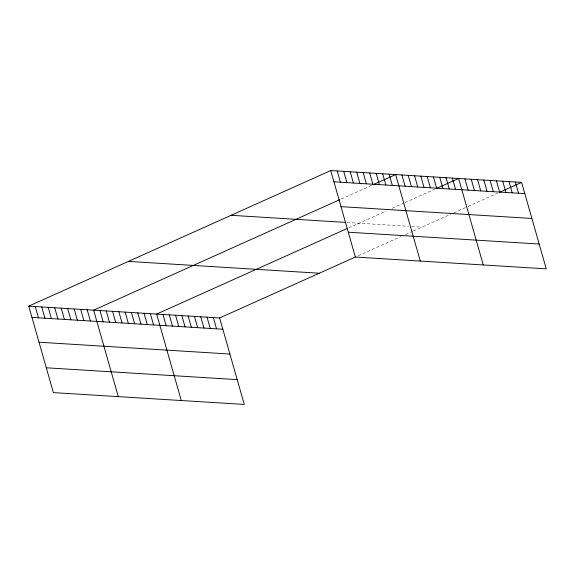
<?xml version="1.0" encoding="UTF-8"?>
<svg xmlns="http://www.w3.org/2000/svg" width="575" height="575" viewBox="0 0 575 575"><rect width="100%" height="100%" fill="white"/><g stroke="black" fill="none" stroke-linecap="round" stroke-linejoin="round"><path stroke-width="0.43" stroke-dasharray="2.88 2.16" d="M341.277 198.986L371.479 185.43M348.86 227.765L386.148 211.025M392.193 208.315L404.268 202.889M405.023 202.551L435.225 188.995M358.182 255.767L400.962 236.555M405.627 234.463L412.627 231.322M413.411 230.97L450.649 214.252M453.675 212.894L467.259 206.792M468.014 206.454L497.461 193.236M347.163 222.496L408.581 226.298M411.729 226.493L421.964 227.132"/><path stroke-width="0.86" d="M28.75 306.144L219.636 317.968L244.267 404.441L53.382 392.61L28.75 306.144L330.733 170.559L521.618 182.39L546.25 268.856L355.364 257.032L330.733 170.559M339.768 199.662L93.653 310.162L118.285 396.635M373.743 184.41L395.636 174.584L420.268 261.05M347.307 228.462L156.644 314.065L181.276 400.538M436.734 188.312L458.627 178.487L483.259 264.953M219.636 317.968L355.846 256.817M499.725 192.215L521.618 182.39M333.938 181.815L524.824 193.646M341.011 206.641L531.897 218.464M231.078 215.302L345.589 222.396M348.292 232.207L539.178 244.037M128.405 261.402L319.29 273.226M31.956 317.4L222.841 329.223M39.028 342.218L229.914 354.049M46.309 367.792L237.195 379.622M515.322 181.995L518.528 193.25M509.019 181.607L512.224 192.862M502.723 181.218L505.928 192.474M496.419 180.823L499.625 192.079M490.123 180.435L493.328 191.691M483.827 180.047L487.032 191.303M477.523 179.652L480.729 190.914M471.227 179.263L474.433 190.519M464.923 178.875L468.129 190.131M452.324 178.092L455.537 189.347M446.027 177.704L449.233 188.959M439.731 177.316L442.937 188.571M433.428 176.92L436.633 188.176M427.132 176.532L430.337 187.788M420.828 176.144L424.041 187.4M414.532 175.749L417.738 187.012M408.236 175.361L411.441 186.616M401.932 174.972L405.138 186.228M389.146 174.182L392.351 185.438M382.655 173.779L385.861 185.035M376.165 173.377L379.371 184.632M369.675 172.974L372.88 184.23M363.184 172.572L366.39 183.827M356.694 172.169L359.9 183.425M350.204 171.767L353.409 183.022M343.713 171.364L346.919 182.62M337.223 170.962L340.429 182.218M213.332 317.58L216.545 328.835M207.036 317.192L210.242 328.447M200.74 316.796L203.945 328.052M194.436 316.408L197.642 327.664M188.14 316.02L191.346 327.276M181.837 315.625L185.049 326.887M175.54 315.237L178.746 326.492M169.244 314.848L172.45 326.104M162.941 314.46L166.146 325.716M150.341 313.677L153.554 324.933M144.045 313.289L147.25 324.544M137.748 312.893L140.954 324.149M131.445 312.505L134.651 323.761M125.149 312.117L128.354 323.373M118.845 311.722L122.051 322.985M112.549 311.334L115.755 322.589M106.253 310.946L109.458 322.201M99.949 310.558L103.155 321.813M87.163 309.76L90.368 321.015M80.672 309.357L83.878 320.613M74.182 308.955L77.388 320.217M67.692 308.559L70.897 319.815M61.202 308.157L64.407 319.412M54.711 307.754L57.917 319.01M48.221 307.352L51.427 318.607M41.731 306.949L44.936 318.205M35.24 306.547L38.446 317.803"/></g></svg>
